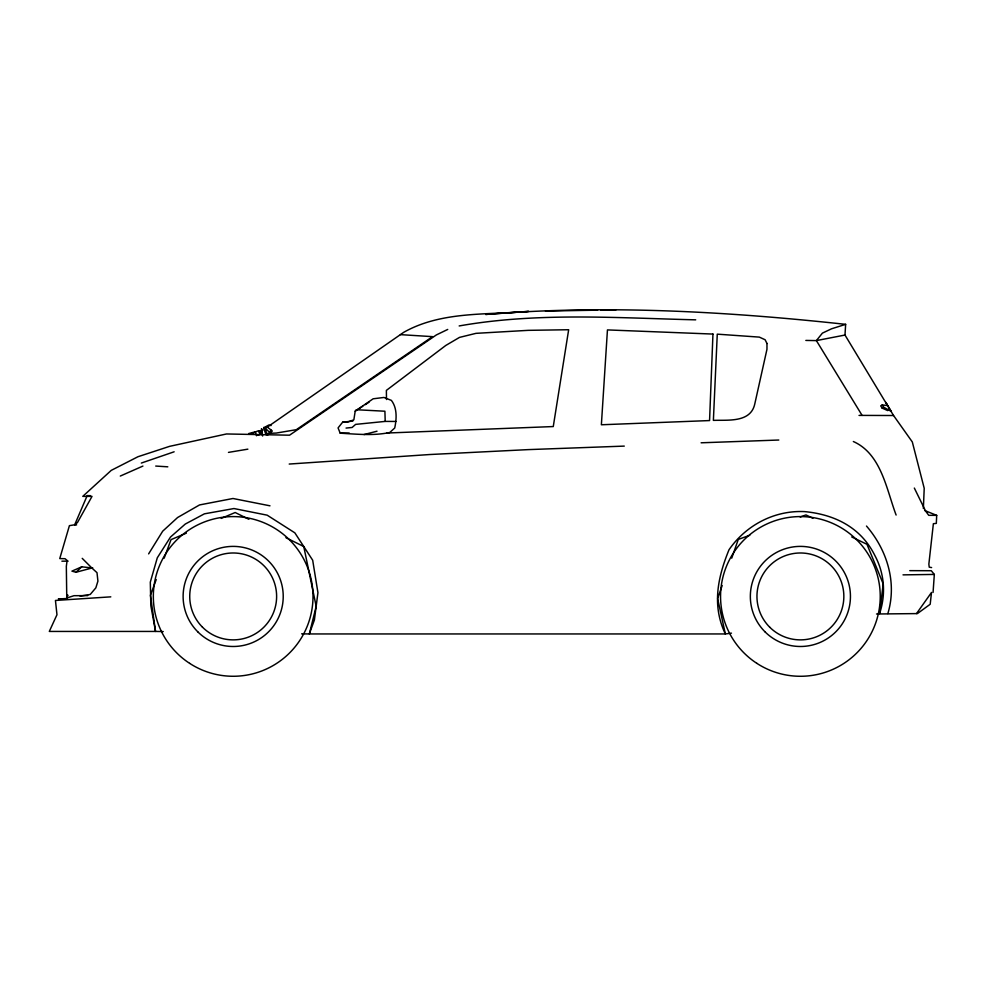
<?xml version="1.0" encoding="UTF-8"?>
<svg xmlns="http://www.w3.org/2000/svg" width="986" height="986" viewBox="0 0 986 986"><rect width="100%" height="100%" fill="white"/><g stroke="black" fill="none" stroke-linecap="round" stroke-linejoin="round"><path stroke-width="1.48" d="M923.364 508.505L924.215 488.292L912.309 441.95L893.55 415.513L844.99 335.043L845.643 324.345C726.263 311.416 605.552 304.6 485.691 314.448L516.356 312.254M924.646 510.489L936.7 515.37L936.318 523.393L933.372 523.702L928.861 564.103L929.231 567.16L931.61 567.579M933.064 592.45L934.334 574.431L931.289 570.721L909.77 570.647M355.206 411.113L353.851 419.814L347.762 422.008L342.647 422.181L338.062 427.912L340.219 433.199C356.673 434.111 373.398 435.96 389.778 432.484L394.72 428.01C396.655 418.939 397.333 408.142 391.393 400.39L383.961 397.457L373.152 398.8L355.206 411.113L362.737 406.269M887.844 613.588C897.198 582.64 887.153 550.065 866.484 526.043M87.717 595.618L73.987 595.692L66.765 598.009L67.664 595.298M67.726 595.088L66.543 598.502L58.334 598.983L62.944 598.995M722.171 585.561L717.635 598.539L725.351 633.949L731.464 633.148M731.723 558.175L738.267 539.441L749.791 535.262M156.232 579.583L150.414 595.285L155.541 631.434L163.232 631.558M164.169 558.175L171.034 539.625L186.379 533.143M148.627 553.885L162.69 531.195L177.591 517.527L199.529 504.943L232.979 498.497L269.991 505.818M916.512 613.588L931.511 592.438L930.192 604.258L917.399 613.588L876.529 613.995M81.739 566.827L71.929 571.14L75.971 572.262L81.739 566.827L91.76 567.899L96.998 572.681L97.922 581.111L95.852 587.853L90.231 594.459L80.076 596.111M264.433 427.776L266.356 426.334M263.04 430.093L259.256 432.731L261.783 433.655M266.812 427.468L403.705 332.331C441.469 310.972 486.85 315.089 528.619 311.379L519.425 312.032M365.251 404.654L369.01 402.226M882.223 404.926L883.629 407.169L891.27 411.433L885.724 402.325L887.597 405.579L882.223 404.926L880.72 405.875L882.137 408.118L887.757 410.607M882.137 408.118L883.629 407.169M269.351 431.671L271.606 430.377L272.136 431.35L269.881 432.657L265.012 427.961L263.472 428.491M447.73 329.435L436.367 334.932L289.539 435.196L226.521 433.963L169.592 446.35L137.941 456.74L111.27 470.359L82.787 496.352L92.018 496.389L77.524 522.42L75.022 524.725L69.414 525.661L59.752 558.581L65.039 558.705L67.11 560.442L66.333 566.346L66.765 598.009M120.292 476.053L142.921 466.07M221.234 518.402L235.186 512.51L248.903 519.314M255.214 431.819L248.645 433.581L249.199 434.025C255.522 433.618 257.888 428.799 261.228 431.609M257.716 435.294L260.563 434.296M800.201 517.009L805.956 514.926L812.895 518.266M141.318 463.063L174.14 451.798M845.643 324.345L831.568 328.794L822.41 333.12L816.383 340.601L805.833 340.429M75.971 572.262L92.709 567.813M364.031 434.555L377.009 431.215M844.99 335.043L816.383 340.601L862.109 415.402L893.55 415.513M228.469 452.389L247.868 449.16M459.168 325.947C537.16 312.131 616.977 317.96 695.709 319.834M396.015 421.453L385.206 421.404L355.613 424.387L352.125 427.468L346.049 428.072M342.647 422.181L352.877 421.071M110.802 596.85L55.45 600.462L56.966 614.746L49.3 631.434L155.541 631.434L150.833 605.712L150.303 582.171L157.292 557.817L170.516 537.025L185.306 524.034L204.422 513.829L233.965 508.542L267.169 515.173L294.851 532.847L312.685 560.233L317.936 592.697L314.398 619.984L309.333 633.949L301.654 633.825M289.206 464.049L429.649 454.534L527.966 449.628L624.274 446.103M903.016 574.863L934.334 574.431M266.134 433.483L276.277 433.064L296.318 429.686L432.558 336.645L400.402 334.636M701.108 442.8L778.804 440.027M386.906 433.027L553.269 426.556L568.663 329.731L528.213 330.347L475.979 333.342L459.501 337.397L445.82 345.433L386.376 390.394L386.487 399.527M340.219 433.199L349.217 433.002M545.48 311.083L597.59 310.159M600.647 310.109L615.979 309.838M859.028 415.414L862.109 415.402M68.133 561.145L61.896 561.182M76.6 524.909L74.628 524.909L87.199 495.601L90.502 495.662M266.01 427.406L263.743 427.406L265.678 433.643L267.785 435.097M936.7 515.37L928.738 515.321L925.607 511.068L914.33 488.058M356.192 409.72L384.91 411.224L385.206 421.404M155.726 466.058L167.805 466.822M271.076 425.558L268.611 425.04L265.727 427.185L266.923 426.839L271.606 430.377M851.719 536.951L866.977 544.297L883.197 583.885L879.586 613.588C886.057 594.176 884.528 573.384 874.767 555.328C860.852 527.448 834.797 514.482 804.662 511.611C774.589 510.144 746.057 525.082 729.024 549.72C717.611 577.648 711.83 605.663 725.351 633.949L309.333 633.949L316.173 606.341L303.762 546.54L285.94 537.69M853.346 441.518C881.324 453.954 886.451 489.376 896.114 515.049M82.22 558.347L91.76 567.899M261.943 431.572L261.45 430.315M258.899 430.771L260.082 434.358M255.349 432.176L256.533 435.763M262.621 436.046L261.487 428.7L262.214 434.851M266.146 434.814L265.493 428.799L265.678 433.643M766.985 343.51L766.96 349.303L754.795 403.878C750.79 422.883 727.964 419.839 713.383 420.381L717.266 334.155L759.343 337.113L765.124 339.763L766.985 343.51M712.952 334.069L709.563 420.566L601.374 424.769L607.45 329.916L712.952 334.069M189.645 663.356A79.829 79.829 0 0 0 312.895 600.671A79.829 79.829 0 0 0 196.99 525.267A79.829 79.829 0 0 0 189.645 663.356M197.755 631.792A50.039 50.039 0 0 0 281.503 609.434A50.039 50.039 0 0 0 220.272 548.08A50.039 50.039 0 0 0 197.755 631.792M202.426 627.121A43.446 43.446 0 0 0 275.131 607.721A43.446 43.446 0 0 0 221.973 554.452A43.446 43.446 0 0 0 202.426 627.121M756.866 663.356A79.829 79.829 0 0 0 880.128 600.671A79.829 79.829 0 0 0 764.212 525.267A79.829 79.829 0 0 0 756.866 663.356M764.976 631.792A50.039 50.039 0 0 0 848.724 609.434A50.039 50.039 0 0 0 787.494 548.08A50.039 50.039 0 0 0 764.976 631.792M769.647 627.121A43.446 43.446 0 0 0 842.352 607.721A43.446 43.446 0 0 0 789.194 554.452A43.446 43.446 0 0 0 769.647 627.121"/></g></svg>
